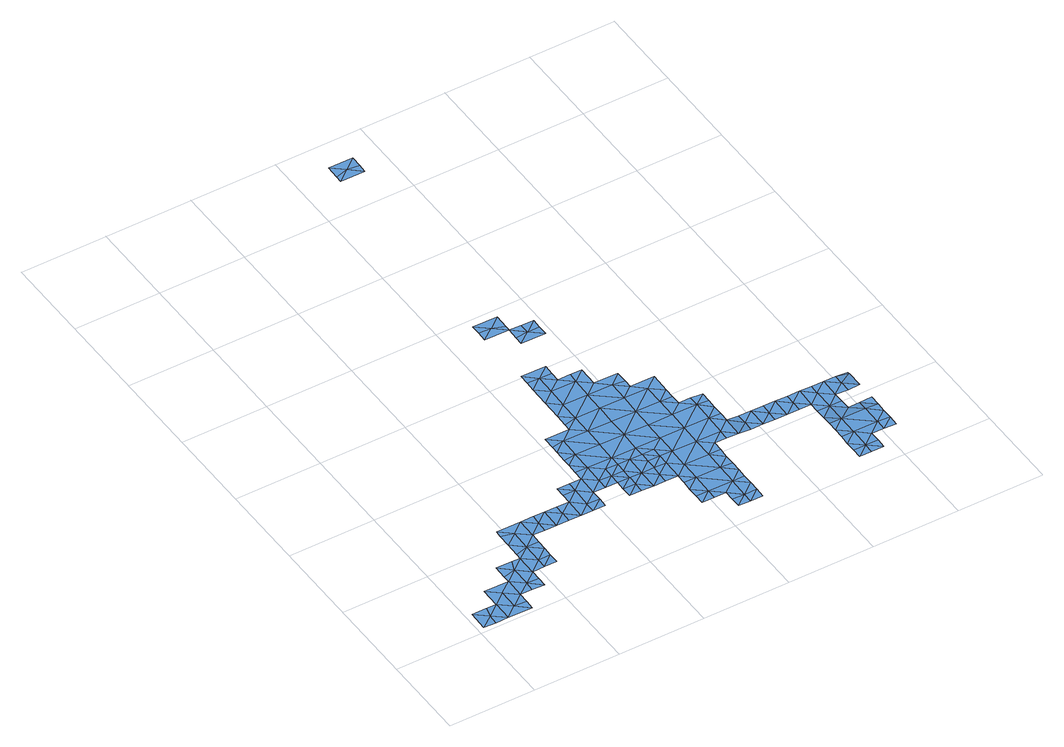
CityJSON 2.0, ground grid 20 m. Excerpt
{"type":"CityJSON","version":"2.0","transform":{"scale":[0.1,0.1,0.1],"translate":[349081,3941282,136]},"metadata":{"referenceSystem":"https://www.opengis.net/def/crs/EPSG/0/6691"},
"CityObjects":{
"waterbody1":{"type":"WaterBody","attributes":{"name":"9","class":"1140","function":"1","WaterBodyRiverFloodingRiskAttribute.description":"5","WaterBodyRiverFloodingRiskAttribute.rankOrg":"1","WaterBodyRiverFloodingRiskAttribute.adminType":"2","WaterBodyRiverFloodingRiskAttribute.scale":"L1"},"geometry":[{"type":"MultiSurface","lod":"1","boundaries":[[[0,1,2]],[[0,3,4]],[[5,6,7]],[[7,6,1]],[[2,1,6]],[[8,2,6]],[[3,0,2]],[[8,3,2]],[[9,3,8]],[[10,5,7]],[[11,5,10]],[[12,10,13]],[[13,10,7]],[[13,7,1]]]}]},
"waterbody2":{"type":"WaterBody","attributes":{"name":"9","class":"1140","function":"1","WaterBodyRiverFloodingRiskAttribute.description":"5","WaterBodyRiverFloodingRiskAttribute.rankOrg":"2","WaterBodyRiverFloodingRiskAttribute.adminType":"2","WaterBodyRiverFloodingRiskAttribute.scale":"L1"},"geometry":[{"type":"MultiSurface","lod":"1","boundaries":[[[14,15,16]],[[15,17,16]],[[15,18,17]],[[18,19,17]],[[17,20,16]],[[21,16,20]],[[16,21,22]],[[23,22,21]],[[24,25,26]],[[25,21,26]],[[26,27,24]],[[26,28,27]],[[29,30,31]],[[30,29,32]],[[33,30,32]],[[34,30,33]],[[35,30,34]],[[36,30,35]],[[35,37,36]],[[38,39,40]],[[41,39,38]],[[42,43,44]],[[45,44,43]],[[45,46,44]],[[46,47,44]],[[47,48,44]],[[47,49,48]],[[50,49,47]],[[51,49,50]],[[52,49,51]],[[52,53,49]],[[54,55,56]],[[57,58,59]],[[58,57,60]],[[57,41,60]],[[60,61,62]],[[60,38,61]],[[61,38,63]],[[61,63,34]],[[35,34,63]],[[61,34,62]],[[64,41,57]],[[41,38,60]],[[63,38,40]],[[65,66,67]],[[68,69,70]],[[71,68,70]],[[68,71,72]],[[73,74,75]],[[74,76,75]],[[77,76,74]],[[70,77,74]],[[75,76,78]],[[79,78,76]],[[10,80,11]],[[80,10,81]],[[0,4,82]],[[82,4,83]],[[4,84,83]],[[84,85,83]],[[85,84,86]],[[87,86,84]],[[86,87,88]],[[89,88,87]],[[90,88,89]],[[88,90,91]],[[92,93,94]],[[95,94,93]],[[96,94,95]],[[96,97,94]],[[98,99,100]],[[100,99,101]],[[101,99,95]],[[95,89,101]],[[89,95,102]],[[103,102,95]],[[102,104,89]],[[105,100,101]],[[106,107,108]],[[107,9,108]],[[87,9,107]],[[101,87,107]],[[8,108,9]],[[109,106,108]],[[108,6,109]],[[110,109,6]],[[111,109,110]],[[112,113,110]],[[5,112,110]],[[11,112,5]],[[110,113,111]],[[107,105,101]],[[98,114,99]],[[99,114,115]],[[115,96,99]],[[99,96,95]],[[95,93,103]],[[116,92,94]],[[54,56,117]],[[91,117,88]],[[104,90,89]],[[87,101,89]],[[86,88,117]],[[87,84,9]],[[3,9,84]],[[118,83,85]],[[119,82,83]],[[0,82,1]],[[84,4,3]],[[8,6,108]],[[5,110,6]],[[78,80,81]],[[120,72,121]],[[122,123,72]],[[122,72,120]],[[122,120,124]],[[125,126,124]],[[120,125,124]],[[127,128,129]],[[18,130,19]],[[128,127,131]],[[17,19,132]],[[132,20,17]],[[83,118,119]],[[20,28,26]],[[27,28,133]],[[134,79,76]],[[75,78,135]],[[75,136,73]],[[137,70,74]],[[121,72,71]],[[123,68,72]],[[137,71,70]],[[69,77,70]],[[77,134,76]],[[134,138,79]],[[65,67,139]],[[139,36,65]],[[36,139,31]],[[31,30,36]],[[140,124,126]],[[141,136,75]],[[141,75,135]],[[78,81,135]],[[129,142,127]],[[129,128,143]],[[143,128,144]],[[144,128,130]],[[130,128,19]],[[131,19,128]],[[19,131,119]],[[145,119,131]],[[119,145,82]],[[145,1,82]],[[127,145,131]],[[119,132,19]],[[132,119,20]],[[118,20,119]],[[118,28,20]],[[85,28,118]],[[28,85,133]],[[146,147,148]],[[146,149,147]],[[55,147,149]],[[150,147,55]],[[150,151,147]],[[50,152,153]],[[51,154,155]],[[154,156,155]],[[157,155,156]],[[157,158,155]],[[159,158,157]],[[147,151,148]],[[86,117,56]],[[160,161,162]],[[160,163,161]],[[163,164,161]],[[165,164,163]],[[165,166,164]],[[167,168,164]],[[168,169,164]],[[170,171,172]],[[169,170,164]],[[166,167,164]],[[170,161,164]],[[172,161,170]],[[171,173,172]],[[173,171,174]],[[175,176,177]],[[56,55,149]],[[178,50,47]],[[153,51,50]],[[51,155,52]],[[158,52,155]],[[179,180,181]],[[182,180,183]],[[183,184,182]],[[15,185,18]],[[186,185,15]],[[187,186,188]],[[181,180,189]],[[190,191,14]],[[22,14,16]],[[21,20,26]],[[23,21,25]],[[44,48,42]],[[192,45,193]],[[151,192,193]],[[151,193,148]],[[194,148,193]],[[193,43,194]],[[45,43,193]],[[53,48,49]],[[195,14,22]],[[14,195,190]],[[196,180,179]],[[196,183,180]],[[197,130,18]],[[197,18,198]],[[185,198,18]],[[185,184,198]],[[184,185,182]],[[186,182,185]],[[187,182,186]],[[180,182,187]],[[180,187,189]],[[188,186,199]],[[199,186,191]],[[191,186,15]],[[191,15,14]],[[200,27,133]],[[201,202,140]],[[202,201,31]],[[37,35,203]],[[204,203,35]],[[200,133,205]],[[206,205,133]],[[57,59,207]],[[207,64,57]],[[81,10,12]],[[208,116,94]],[[97,208,94]],[[116,209,92]],[[86,210,85]],[[13,145,12]],[[211,81,12]],[[202,122,124]],[[67,212,139]],[[212,202,139]],[[202,212,213]],[[213,122,202]],[[211,12,145]],[[127,211,145]],[[204,35,63]],[[202,31,139]],[[140,202,124]],[[152,50,214]],[[215,135,211]],[[135,81,211]],[[211,216,215]],[[127,216,211]],[[127,142,216]],[[13,1,145]],[[85,210,133]],[[133,210,217]],[[218,217,210]],[[178,219,50]],[[214,50,219]],[[206,133,217]],[[210,149,218]],[[173,220,172]],[[172,220,221]],[[214,172,221]],[[172,214,161]],[[162,161,214]],[[222,162,214]],[[220,177,221]],[[177,176,221]],[[176,152,221]],[[210,86,56]],[[56,149,210]],[[222,214,219]],[[221,152,214]]]}]},
"waterbody3":{"type":"WaterBody","attributes":{"name":"9","class":"1140","function":"1","WaterBodyRiverFloodingRiskAttribute.description":"5","WaterBodyRiverFloodingRiskAttribute.rankOrg":"2","WaterBodyRiverFloodingRiskAttribute.adminType":"2","WaterBodyRiverFloodingRiskAttribute.scale":"L1"},"geometry":[{"type":"MultiSurface","lod":"1","boundaries":[[[223,224,225]],[[226,225,224]],[[227,224,228]],[[224,229,228]],[[226,224,227]],[[223,229,224]]]}]},
"waterbody4":{"type":"WaterBody","attributes":{"name":"9","class":"1140","function":"1","WaterBodyRiverFloodingRiskAttribute.description":"5","WaterBodyRiverFloodingRiskAttribute.rankOrg":"4","WaterBodyRiverFloodingRiskAttribute.adminType":"2","WaterBodyRiverFloodingRiskAttribute.scale":"L1"},"geometry":[{"type":"MultiSurface","lod":"1","boundaries":[[[230,231,232]],[[232,233,230]],[[234,235,232]],[[232,236,234]],[[228,236,232]],[[231,228,232]],[[233,232,235]]]}]},
"waterbody5":{"type":"WaterBody","attributes":{"name":"9","class":"1140","function":"1","WaterBodyRiverFloodingRiskAttribute.description":"5","WaterBodyRiverFloodingRiskAttribute.rankOrg":"2","WaterBodyRiverFloodingRiskAttribute.adminType":"2","WaterBodyRiverFloodingRiskAttribute.scale":"L1"},"geometry":[{"type":"MultiSurface","lod":"1","boundaries":[[[237,238,239]],[[240,238,237]],[[240,241,238]],[[242,239,238]],[[242,238,243]],[[243,238,241]]]}]}
},
"vertices":[
[552,271,10],[523,272,10],[551,248,10],[579,248,10],[580,271,10],[494,226,10],[522,225,10],[495,249,10],[551,225,10],[579,224,10],[466,249,10],[466,226,10],[467,273,10],[495,272,10],
[612,478,10],[555,479,10],[611,432,10],[554,433,10],[498,434,10],[497,388,10],[610,386,10],[667,431,10],[640,455,10],[696,454,10],[695,384,10],[695,407,10],[667,385,10],[695,361,10],[666,339,10],[162,139,10],[152,116,10],[181,139,10],[125,140,10],[124,109,10],[124,93,10],[152,70,10],[180,92,10],[180,69,10],[94,25,10],[122,1,10],[123,24,10],[66,2,10],[891,265,7],[863,266,7],[891,242,7],[862,220,7],[890,219,7],[919,219,7],[920,265,7],[947,241,7],[947,195,7],[975,218,7],[976,264,7],[948,264,7],[721,222,10],[749,222,9],[721,245,10],[38,26,10],[44,49,10],[10,49,10],[66,48,10],[95,71,10],[67,94,10],[123,47,10],[37,2,10],[209,92,10],[237,92,10],[237,115,10],[295,183,10],[323,183,10],[324,206,10],[296,229,10],[267,207,10],[353,251,10],[353,228,10],[381,251,10],[380,205,10],[352,182,10],[409,227,10],[409,204,10],[438,227,10],[438,250,10],[552,294,10],[609,293,10],[608,247,10],[665,292,10],[664,246,10],[607,201,10],[664,200,10],[663,154,10],[691,176,10],[692,199,10],[690,61,10],[690,84,10],[661,61,10],[662,107,10],[633,85,10],[633,62,10],[577,109,10],[605,108,10],[577,132,10],[606,155,10],[691,130,10],[690,107,10],[691,153,10],[578,155,10],[550,179,10],[578,178,10],[550,202,10],[522,179,10],[494,203,10],[493,180,10],[465,203,10],[465,180,10],[577,86,10],[605,85,10],[661,38,10],[692,222,10],[609,339,10],[553,340,10],[239,230,10],[269,230,10],[239,184,10],[267,183,10],[211,208,10],[183,231,10],[182,216,10],[439,342,10],[440,389,10],[412,366,10],[469,411,10],[496,341,10],[553,387,10],[723,338,10],[380,182,10],[410,274,10],[353,274,10],[324,229,10],[408,181,10],[209,115,10],[182,185,10],[382,274,10],[411,339,10],[412,383,10],[412,412,10],[495,295,10],[778,267,7],[778,244,7],[806,267,7],[750,268,9],[777,221,7],[806,221,7],[975,171,8],[975,195,7],[1004,217,7],[1004,240,7],[1032,217,7],[1033,259,5],[1004,263,7],[1033,263,5],[917,103,10],[945,103,10],[917,126,10],[916,80,10],[944,56,10],[916,57,10],[916,34,10],[944,33,10],[972,33,10],[973,56,10],[973,79,10],[1001,79,10],[1002,102,10],[1030,101,9],[1030,78,9],[1031,171,9],[1003,171,8],[1031,147,9],[918,196,7],[472,596,10],[500,572,10],[529,595,10],[499,526,10],[471,550,10],[471,504,10],[498,480,10],[556,525,10],[528,549,10],[558,548,10],[528,571,10],[640,501,10],[584,502,10],[834,220,7],[834,243,7],[835,266,7],[640,474,10],[472,574,10],[469,427,10],[470,457,10],[585,548,10],[723,361,10],[181,152,10],[210,161,10],[180,46,10],[151,47,10],[751,360,9],[751,337,9],[9,3,10],[633,39,10],[689,38,10],[722,291,10],[439,296,10],[238,138,10],[238,161,10],[946,149,10],[410,297,10],[411,320,10],[750,314,9],[750,291,9],[918,172,8],[1030,124,9],[1002,148,10],[918,149,10],
[475,760,1],[503,757,1],[475,781,1],[532,780,1],[531,747,1],[531,734,1],[474,735,1],
[588,733,1],[559,733,1],[559,710,1],[587,710,1],[530,688,1],[587,687,1],[531,707,1],
[484,1304,1],[513,1312,1],[485,1336,1],[484,1289,1],[540,1288,1],[541,1335,1],[541,1308,1]
]}
